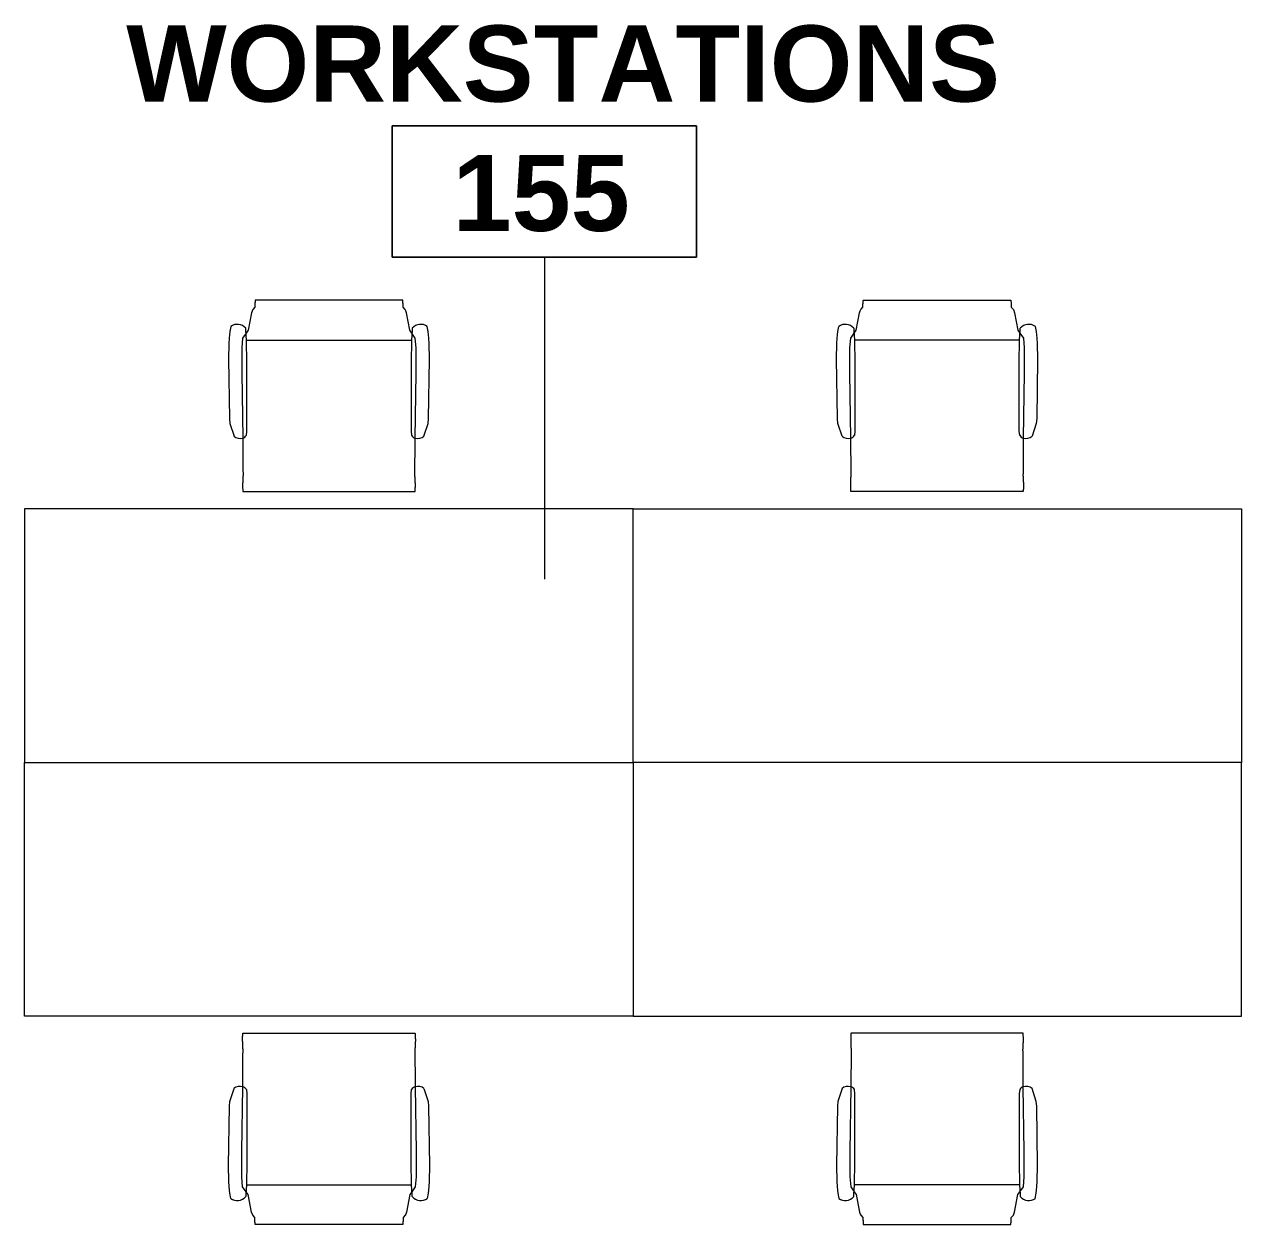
# Model space of a CAD drawing. Header units: inches. Extents: x 0 to 1865, y 0 to 1094.
# Drawn here: x 625.1 to 769.1, y 208.8 to 350.8 of the extents above; entities that cross this region are included whole.
import ezdxf

# ---------------------------------------------------------------- set-up
doc = ezdxf.new("R2010")
doc.units = ezdxf.units.IN
doc.header["$MEASUREMENT"] = 0
for name, color, linetype, lineweight in [('A-AREA-IDEN', 2, 'Continuous', 9), ('I-FURN', 30, 'Continuous', 9), ('I-FURN-PNLS', 30, 'Continuous', 9)]:
    doc.layers.add(name, color=color, linetype=linetype, lineweight=lineweight)
doc.styles.add('Swis721 Lt BT_B', font='', dxfattribs={"height": 9})
doc.styles.get('Swis721 Lt BT_B').set_extended_font_data('Swis721 Lt BT', bold=True)

# ---------------------------------------------------------------- blocks, each defined once
blk = doc.blocks.new('F - BENCHING _RECTANGULAR-1 CHAIRS_ - F - BENCHING _RECTANGULAR-1 CHAIRS_-7622207-Level 05 POWER _ SIGNAL')
at = {"layer": 'I-FURN'}
for p, q in [((8.75, 39.66), (-8.68, 39.66)), ((-9.14, 38.18), (-9.54, 36.11)), ((-8.99, 38.56), (-9.14, 38.18)), ((-8.74, 38.82), (-8.99, 38.56)), ((9.06, 38.56), (8.8, 38.82)), ((9.13, 38.42), (9.06, 38.56)), ((9.21, 38.18), (9.13, 38.42)), ((9.61, 36.11), (9.21, 38.18)), ((-11.59, 36.56), (-11.7, 35.95)), ((-9.79, 36.11), (-9.81, 36.34)), ((-9.73, 34.95), (-9.79, 36.11)), ((-9.54, 36.11), (-9.77, 35.78)), ((9.84, 35.78), (9.61, 36.11)), ((9.86, 36.11), (9.79, 34.95)), ((9.88, 36.34), (9.86, 36.11)), ((11.77, 35.95), (11.66, 36.56)), ((-11.77, 35.18), (-11.8, 34.53)), ((-11.7, 35.95), (-11.77, 35.18)), ((-10.18, 35.18), (-10.28, 34.02)), ((-9.77, 35.78), (-10.18, 35.18)), ((-9.68, 32.27), (-9.73, 34.95)), ((-9.73, 34.95), (9.79, 34.95)), ((9.79, 34.95), (9.75, 32.27)), ((10.24, 35.18), (9.84, 35.78)), ((10.35, 34.02), (10.24, 35.18)), ((11.84, 35.18), (11.77, 35.95)), ((11.87, 34.53), (11.84, 35.18)), ((-11.8, 34.53), (-11.85, 32.67)), ((-10.28, 34.02), (-10.28, 31.02)), ((10.35, 31.02), (10.35, 34.02)), ((11.92, 32.67), (11.87, 34.53)), ((-11.85, 32.67), (-11.75, 25.67)), ((-9.68, 24.18), (-9.68, 32.27)), ((9.75, 32.27), (9.75, 24.18)), ((11.82, 25.67), (11.92, 32.67)), ((-10.28, 31.02), (-10.17, 23.35)), ((10.24, 23.35), (10.35, 31.02)), ((-11.75, 25.67), (-11.69, 25.08)), ((-11.69, 25.08), (-11.2, 23.58)), ((11.27, 23.58), (11.76, 25.08)), ((11.76, 25.08), (11.82, 25.67)), ((-9.74, 23.68), (-9.68, 24.18)), ((9.75, 24.18), (9.81, 23.68)), ((-10.14, 17.03), (10.2, 17.03))]:
    blk.add_line(p, q, dxfattribs=at)
for centre, radius, start, end in [((-10.82, 35.49), 1.32, 40.065, 125.935), ((10.89, 35.49), 1.32, 54.065, 139.935), ((-10.48, 24.43), 1.12, 229.743, 286.0891), ((-10.4, 24.1), 0.781, 286.8466, 327.6782), ((10.47, 24.1), 0.781, 212.3218, 253.1534), ((10.55, 24.43), 1.12, 253.9109, 310.257)]:
    blk.add_arc(centre, radius, start, end, dxfattribs=at)
for points, knots in [([(-8.68, 39.66), (-8.68, 39.66), (-8.69, 39.64), (-8.7, 39.59), (-8.71, 39.53), (-8.71, 39.44), (-8.72, 39.34), (-8.73, 39.19), (-8.73, 39.01), (-8.74, 38.87), (-8.74, 38.82)], [0, 0, 0, 0, 0.111111, 0.222222, 0.333333, 0.444444, 0.555556, 0.666667, 0.888889, 1, 1, 1, 1]), ([(8.8, 38.82), (8.8, 39.01), (8.79, 39.28), (8.78, 39.5), (8.77, 39.59), (8.76, 39.64), (8.75, 39.66), (8.75, 39.66)], [0, 0, 0, 0, 0.444444, 0.666667, 0.777778, 0.888889, 1, 1, 1, 1]), ([(-10.18, 17.97), (-10.18, 17.89), (-10.18, 17.73), (-10.18, 17.4), (-10.16, 17.1), (-10.14, 17.03), (-10.14, 17.03)], [0, 0, 0, 0, 0.181818, 0.363636, 0.727273, 1, 1, 1, 1]), ([(10.2, 17.03), (10.21, 17.03), (10.21, 17.03), (10.22, 17.06), (10.23, 17.12), (10.23, 17.19), (10.24, 17.27), (10.25, 17.41), (10.25, 17.64), (10.25, 17.85), (10.25, 17.97)], [0, 0, 0, 0, 0.090909, 0.181818, 0.272727, 0.363636, 0.454545, 0.545455, 0.727273, 1, 1, 1, 1])]:
    blk.add_open_spline(points, degree=3, knots=knots, dxfattribs=at)
for points in [[(-10.17, 23.35), (-10.16, 22.62), (-10.15, 21.16), (-10.14, 19.68), (-10.13, 18.94)], [(10.2, 18.94), (10.2, 19.68), (10.21, 21.16), (10.23, 22.62), (10.24, 23.35)], [(-10.13, 18.94), (-10.14, 18.78), (-10.16, 18.46), (-10.17, 18.13), (-10.18, 17.97)], [(10.25, 17.97), (10.24, 18.13), (10.23, 18.46), (10.21, 18.78), (10.2, 18.94)]]:
    blk.add_open_spline(points, degree=3, dxfattribs=at)
at = {"layer": 'I-FURN-PNLS'}
for p, q in [((36, 15), (-36, 15)), ((-36, 15), (-36, -15)), ((36, -15), (36, 15)), ((-36, -15), (36, -15))]:
    blk.add_line(p, q, dxfattribs=at)
blk = doc.blocks.new('F - BENCHING _RECTANGULAR-1 CHAIRS_ - F - BENCHING _RECTANGULAR-1 CHAIRS_-7622208-Level 05 POWER _ SIGNAL')
at = {"layer": 'I-FURN'}
for p, q in [((-10.14, -17.03), (10.2, -17.03)), ((-11.69, -25.08), (-11.2, -23.58)), ((-10.28, -31.02), (-10.17, -23.35)), ((-9.74, -23.68), (-9.68, -24.18)), ((-9.68, -24.18), (-9.68, -32.27)), ((9.75, -24.18), (9.81, -23.68)), ((9.75, -32.27), (9.75, -24.18)), ((10.24, -23.35), (10.35, -31.02)), ((11.27, -23.58), (11.76, -25.08)), ((-11.85, -32.67), (-11.75, -25.67)), ((-11.75, -25.67), (-11.69, -25.08)), ((11.76, -25.08), (11.82, -25.67)), ((11.82, -25.67), (11.92, -32.67)), ((-10.28, -34.02), (-10.28, -31.02)), ((10.35, -31.02), (10.35, -34.02)), ((-11.8, -34.53), (-11.85, -32.67)), ((-9.68, -32.27), (-9.73, -34.95)), ((9.79, -34.95), (9.75, -32.27)), ((11.92, -32.67), (11.87, -34.53)), ((-11.77, -35.18), (-11.8, -34.53)), ((-10.18, -35.18), (-10.28, -34.02)), ((10.35, -34.02), (10.24, -35.18)), ((11.87, -34.53), (11.84, -35.18)), ((-11.7, -35.95), (-11.77, -35.18)), ((-11.59, -36.56), (-11.7, -35.95)), ((-9.77, -35.78), (-10.18, -35.18)), ((-9.73, -34.95), (-9.79, -36.11)), ((-9.54, -36.11), (-9.77, -35.78)), ((-9.73, -34.95), (9.79, -34.95)), ((9.84, -35.78), (9.61, -36.11)), ((9.86, -36.11), (9.79, -34.95)), ((10.24, -35.18), (9.84, -35.78)), ((11.77, -35.95), (11.66, -36.56)), ((11.84, -35.18), (11.77, -35.95)), ((-9.79, -36.11), (-9.81, -36.34)), ((-9.14, -38.18), (-9.54, -36.11)), ((9.61, -36.11), (9.21, -38.18)), ((9.88, -36.34), (9.86, -36.11)), ((-8.99, -38.56), (-9.14, -38.18)), ((-8.74, -38.82), (-8.99, -38.56)), ((9.06, -38.56), (8.8, -38.82)), ((9.13, -38.42), (9.06, -38.56)), ((9.21, -38.18), (9.13, -38.42)), ((8.75, -39.66), (-8.68, -39.66))]:
    blk.add_line(p, q, dxfattribs=at)
for centre, radius, start, end in [((-10.48, -24.43), 1.12, 73.9109, 130.257), ((-10.4, -24.1), 0.781, 32.3218, 73.1534), ((10.47, -24.1), 0.781, 106.8466, 147.6782), ((10.55, -24.43), 1.12, 49.743, 106.0891), ((-10.82, -35.49), 1.32, 234.065, 319.935), ((10.89, -35.49), 1.32, 220.065, 305.935)]:
    blk.add_arc(centre, radius, start, end, dxfattribs=at)
for points, knots in [([(-10.18, -17.97), (-10.18, -17.85), (-10.18, -17.64), (-10.18, -17.41), (-10.17, -17.27), (-10.17, -17.19), (-10.16, -17.12), (-10.15, -17.06), (-10.14, -17.03), (-10.14, -17.03), (-10.14, -17.03)], [-1, -1, -1, -1, -0.727273, -0.545455, -0.454545, -0.363636, -0.272727, -0.181818, -0.090909, 0, 0, 0, 0]), ([(10.2, -17.03), (10.21, -17.03), (10.23, -17.1), (10.25, -17.4), (10.25, -17.73), (10.25, -17.89), (10.25, -17.97)], [-1, -1, -1, -1, -0.727273, -0.363636, -0.181818, 0, 0, 0, 0]), ([(-8.68, -39.66), (-8.68, -39.66), (-8.69, -39.64), (-8.7, -39.59), (-8.71, -39.5), (-8.73, -39.28), (-8.73, -39.01), (-8.74, -38.82)], [-1, -1, -1, -1, -0.888889, -0.777778, -0.666667, -0.444444, 0, 0, 0, 0]), ([(8.8, -38.82), (8.8, -38.87), (8.8, -39.01), (8.8, -39.19), (8.79, -39.34), (8.78, -39.44), (8.78, -39.53), (8.77, -39.59), (8.76, -39.64), (8.75, -39.66), (8.75, -39.66)], [-1, -1, -1, -1, -0.888889, -0.666667, -0.555556, -0.444444, -0.333333, -0.222222, -0.111111, 0, 0, 0, 0])]:
    blk.add_open_spline(points, degree=3, knots=knots, dxfattribs=at)
for points in [[(-10.13, -18.94), (-10.14, -18.78), (-10.16, -18.46), (-10.17, -18.13), (-10.18, -17.97)], [(10.25, -17.97), (10.24, -18.13), (10.23, -18.46), (10.21, -18.78), (10.2, -18.94)], [(-10.17, -23.35), (-10.16, -22.62), (-10.15, -21.16), (-10.14, -19.68), (-10.13, -18.94)], [(10.2, -18.94), (10.2, -19.68), (10.21, -21.16), (10.23, -22.62), (10.24, -23.35)]]:
    blk.add_open_spline(points, degree=3, dxfattribs=at)
at = {"layer": 'I-FURN-PNLS'}
for p, q in [((-36, 15), (36, 15)), ((-36, -15), (-36, 15)), ((36, 15), (36, -15)), ((36, -15), (-36, -15))]:
    blk.add_line(p, q, dxfattribs=at)
blk = doc.blocks.new('Room Tag - Room Name and Number-3379422-Level 05 POWER _ SIGNAL')
at = {"layer": 'A-AREA-IDEN'}
for p, q in [((-0.1881, -0.1636), (-0.1881, -0.0018)), ((-0.1881, -0.0018), (0.1869, -0.0018)), ((0.1869, -0.0018), (-0.1881, -0.0018)), ((-0.1881, -0.0018), (-0.1881, -0.1636)), ((0.1869, -0.0018), (0.1869, -0.1636)), ((0.1869, -0.1636), (0.1869, -0.0018)), ((0.1869, -0.1636), (-0.1881, -0.1636)), ((-0.1881, -0.1636), (0.1869, -0.1636))]:
    blk.add_line(p, q, dxfattribs=at)

msp = doc.modelspace()

# ---------------------------------------------------------------- linework, layer by layer
at = {"layer": 'A-AREA-IDEN'}
msp.add_line((686.67, 285.16), (686.68, 323.27), dxfattribs=at)

# ---------------------------------------------------------------- block references
at = {"layer": 'A-AREA-IDEN', "xscale": 95.99999999999994, "yscale": 95.99999999999994, "zscale": 95.99999999999994}
msp.add_blockref('Room Tag - Room Name and Number-3379422-Level 05 POWER _ SIGNAL', (686.67, 338.97), dxfattribs=at)
at = {"layer": 'I-FURN'}
for name, p in [('F - BENCHING _RECTANGULAR-1 CHAIRS_ - F - BENCHING _RECTANGULAR-1 CHAIRS_-7622207-Level 05 POWER _ SIGNAL', (661.11, 278.5)), ('F - BENCHING _RECTANGULAR-1 CHAIRS_ - F - BENCHING _RECTANGULAR-1 CHAIRS_-7622208-Level 05 POWER _ SIGNAL', (661.11, 248.5))]:
    msp.add_blockref(name, p, dxfattribs=at)
at = {"layer": 'I-FURN', "rotation": 180}
for name, p in [('F - BENCHING _RECTANGULAR-1 CHAIRS_ - F - BENCHING _RECTANGULAR-1 CHAIRS_-7622208-Level 05 POWER _ SIGNAL', (733.11, 278.5)), ('F - BENCHING _RECTANGULAR-1 CHAIRS_ - F - BENCHING _RECTANGULAR-1 CHAIRS_-7622207-Level 05 POWER _ SIGNAL', (733.11, 248.5))]:
    msp.add_blockref(name, p, dxfattribs=at)

# ---------------------------------------------------------------- texts
at = {"layer": 'A-AREA-IDEN', "char_height": 9, "attachment_point": 1, "style": 'Swis721 Lt BT_B'}
for s, insert, width in [('WORKSTATIONS', (637.17, 350.65), 119.685), ('155', (675.76, 335.35), 25.452)]:
    msp.add_mtext(s, dxfattribs=dict(at, insert=insert, width=width))

doc.saveas('drawing.dxf')
